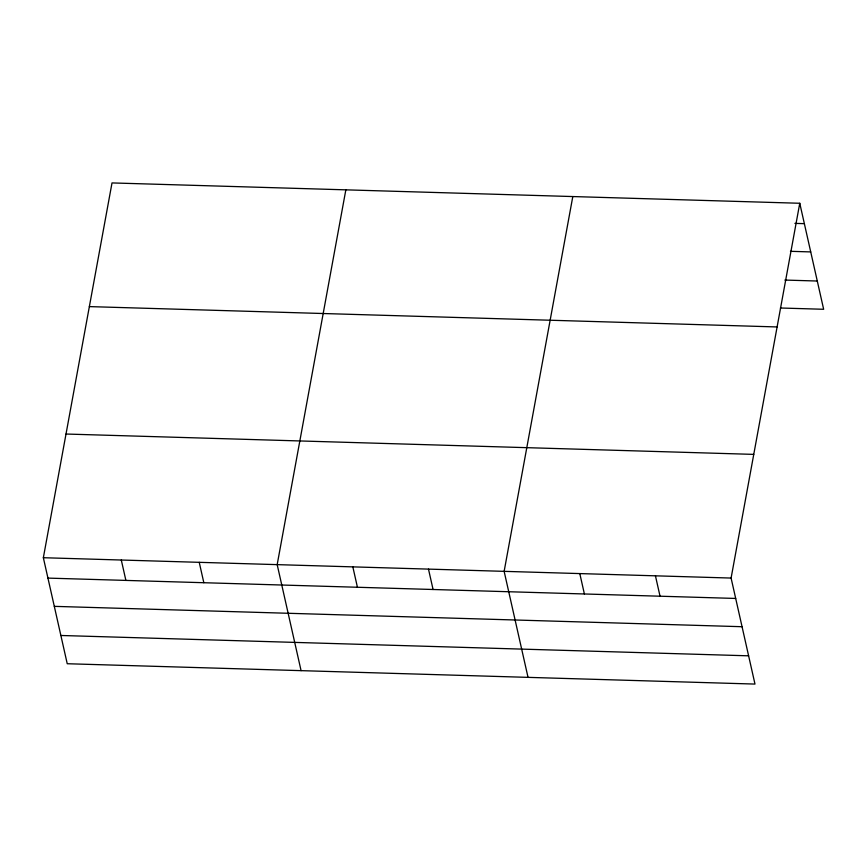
<?xml version="1.0" encoding="UTF-8"?>
<svg xmlns="http://www.w3.org/2000/svg" width="867" height="867" viewBox="0 0 867 867"><rect width="100%" height="100%" fill="white"/><g stroke="black" fill="none" stroke-linecap="round" stroke-linejoin="round"><path stroke-width="1.3" d="M799.764 203.268L731.098 578.061L754.984 684.074L67.236 663.732L43.35 557.719L112.016 182.926L799.764 203.268L823.65 309.281L780.419 308.002M345.846 189.84L277.18 564.634L301.077 670.646M572.805 196.56L504.139 571.353L528.036 677.365M794.898 223.372L804.348 223.653M790.455 251.311L810.721 251.918M784.863 280.063L817.278 281.027M89.355 306.604L777.103 326.946M66.011 434.031L753.759 454.384M43.35 557.719L731.098 578.061M47.945 578.105L735.693 598.447M54.318 606.358L742.054 626.711M60.874 635.478L748.622 655.82M655.441 575.829L660.036 596.214M579.795 573.586L584.391 593.971M428.482 569.11L433.077 589.495M352.836 566.877L357.432 587.262M199.237 562.325L203.832 582.722M121.293 560.028L125.888 580.413"/></g></svg>
